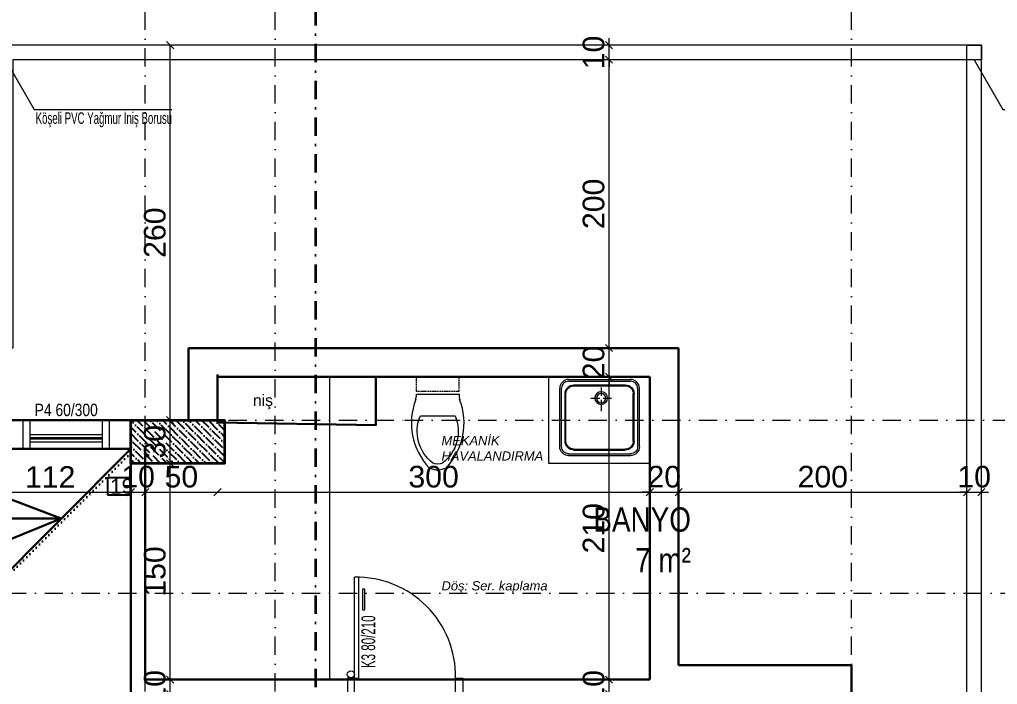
# Model space of a CAD drawing. Header units: millimetres. Extents: x 708 to 46452, y -4963 to 3960.
# Drawn here: x 17880 to 18559, y 3035 to 3496 of the extents above; entities that cross this region are included whole.
import ezdxf

# ---------------------------------------------------------------- set-up
doc = ezdxf.new("R2010")
doc.units = ezdxf.units.MM
for name, pattern in [('ACAD_ISO07W100', [3, 0, -3]), ('DASHDOT', [25.4, 12.7, -6.35, 0, -6.35]), ('DUZ', [0]), ('HIDDEN2', [4.7625, 3.175, -1.5875])]:
    doc.linetypes.add(name, pattern=pattern)
for name, color, linetype, lineweight in [('00_DUVAR', 22, 'Continuous', 30), ('00_IC_OLCU', 139, 'Continuous', 20), ('00_KAPI', 53, 'Continuous', 13), ('00_KOLON', 2, 'Continuous', 35), ('00_PENCERE', 103, 'Continuous', 13), ('00_TEFRİŞ', 251, 'Continuous', 9), ('01- TEFRİŞ', 252, 'Continuous', 9), ('20', 1, 'Continuous', 0), ('aks ve noktalılar', 129, 'DASHDOT', 13), ('kesit çizgisi', 4, 'DASHDOT', 35), ('merdiven', 255, 'Continuous', 30), ('TEFRİŞ', 8, 'Continuous', 9), ('yYAZI', 221, 'Continuous', 30), ('ölçü yatay', 150, 'DUZ', 18)]:
    doc.layers.add(name, color=color, linetype=linetype, lineweight=lineweight)
for name, color, linetype in [('00_YAZI', 214, 'Continuous'), ('DUVARTARAMA', 7, 'Continuous'), ('PENCERE', 3, 'Continuous')]:
    doc.layers.add(name, color=color, linetype=linetype)
doc.styles.add('ARIAL2', font='arial.ttf', dxfattribs={"width": 0.8})
doc.styles.add('ARİAL NARROW', font='ARIALN.TTF', dxfattribs={"width": 0.8})
doc.styles.add('mimari altlik$0$194_PTB_WET_B1$0$Standard', font='arial.ttf')
doc.styles.add('S1', font='arial.ttf', dxfattribs={"width": 0.65, "height": 11})
doc.styles.get("Standard").update_dxf_attribs({"font": 'arial.ttf'})
doc.dimstyles.new('ALP_OLCU', dxfattribs={"dimscale": 0, "dimtxt": 15, "dimasz": 5, "dimexe": 0.18, "dimexo": 0.06, "dimgap": 3, "dimtad": 1, "dimdec": 0, "dimrnd": 0.1, "dimzin": 9, "dimdsep": 46, "dimtxsty": 'Standard', "dimblk": 'OBLIQUE', "dimcen": 0, "dimse1": 1, "dimse2": 1, "dimclrd": 256, "dimclre": 256, "dimclrt": 53, "dimadec": 0, "dimazin": 0, "dimtfac": 1, "dimtdec": 0, "dimtix": 1, "dimtmove": 1, "dimatfit": 3, "dimldrblk": 'ARCHTICK', "dimfxl": 0.18, "dimtolj": 1, "dimlwd": -1, "dimarcsym": 0})

# ---------------------------------------------------------------- blocks, each defined once
blk = doc.blocks.new('djfgnldfgs')
at = {"layer": '00_KAPI'}
for p, q in [((-11330.84, 6371.56, 0), (-11330.84, 6441.56, 0)), ((-11327.84, 6371.56, 0), (-11327.84, 6441.51, 0)), ((-11325.44, 6433.31, 0), (-11325.44, 6418.95, 0)), ((-11323.66, 6433.31, 0), (-11325.44, 6433.31, 0)), ((-11323.66, 6418.95, 0), (-11323.66, 6433.31, 0)), ((-11325.44, 6418.95, 0), (-11323.66, 6418.95, 0)), ((-11335.84, 6371.56, 0), (-11335.84, 6357.56, 0)), ((-11330.84, 6371.56, 0), (-11335.84, 6371.56, 0)), ((-11330.84, 6357.56, 0), (-11330.84, 6371.56, 0)), ((-11330.84, 6371.56, 0), (-11327.84, 6371.56, 0)), ((-11260.84, 6357.56, 0), (-11260.84, 6371.56, 0)), ((-11260.84, 6371.56, 0), (-11255.84, 6371.56, 0)), ((-11255.84, 6371.56, 0), (-11255.84, 6357.56, 0)), ((-11335.84, 6357.56, 0), (-11330.84, 6357.56, 0)), ((-11330.84, 6360.56), (-11260.84, 6360.56)), ((-11255.84, 6357.56, 0), (-11260.84, 6357.56, 0))]:
    blk.add_line(p, q, dxfattribs=at)
blk.add_circle((-11333.42, 6374.26), 2.48, dxfattribs=at)
blk.add_arc((-11329.42, 6372.98, 0), 68.6, 358.81875, 91.18125, dxfattribs=at)
at = {"layer": '00_KAPI', "width": 0.6}
blk.add_text('K3 80/210', height=9.562, rotation=90, dxfattribs=at).set_placement((-11316.55, 6378.56, 0))
blk = doc.blocks.new('WER')
at = {"layer": '00_PENCERE', "lineweight": 15}
for p, q in [((6940.02, -1957.96), (6960.02, -1957.96)), ((6940.02, -1957.96), (6940.02, -1962.96)), ((6960.02, -1962.96), (6960.02, -1957.96)), ((6940.02, -2012.96), (6940.02, -1962.96)), ((6940.02, -1962.96), (6960.02, -1962.96)), ((6950.02, -2012.96), (6950.02, -1962.96)), ((6952.02, -2012.96), (6952.02, -1962.96)), ((6953.02, -2012.96), (6953.02, -1962.96)), ((6955.02, -2012.96), (6955.02, -1962.96)), ((6960.02, -2012.96), (6940.02, -2012.96)), ((6940.02, -2012.96), (6940.02, -2017.96)), ((6960.02, -2017.96), (6960.02, -2012.96)), ((6940.02, -2017.96), (6960.02, -2017.96))]:
    blk.add_line(p, q, dxfattribs=at)
at = {"layer": '00_PENCERE', "insert": (6937.36, -2009.72), "char_height": 8.594, "width": 97.8459, "attachment_point": 7, "rotation": 90, "style": 'ARIAL2'}
blk.add_mtext('P4 60/300 ', dxfattribs=at)
blk = doc.blocks.new('TRHHT')
for points in [[(5310.02, -1796.23), (5325.88, -1796.23), (5325.88, -1784.38), (5310.02, -1784.38)], [(5397.49, -1796.23), (5413.35, -1796.23), (5413.35, -1784.38), (5397.49, -1784.38)], [(5427.49, -1796.23), (5443.35, -1796.23), (5443.35, -1784.38), (5427.49, -1784.38)], [(5457.49, -1796.23), (5473.35, -1796.23), (5473.35, -1784.38), (5457.49, -1784.38)], [(5487.49, -1796.23), (5503.35, -1796.23), (5503.35, -1784.38), (5487.49, -1784.38)], [(5517.49, -1796.23), (5533.35, -1796.23), (5533.35, -1784.38), (5517.49, -1784.38)], [(5547.49, -1796.23), (5563.35, -1796.23), (5563.35, -1784.38), (5547.49, -1784.38)], [(5577.49, -1796.23), (5593.35, -1796.23), (5593.35, -1784.38), (5577.49, -1784.38)], [(5607.49, -1796.23), (5623.35, -1796.23), (5623.35, -1784.38), (5607.49, -1784.38)], [(5635.49, -1796.23), (5651.35, -1796.23), (5651.35, -1784.38), (5635.49, -1784.38)], [(5729.24, -1814.72), (5745.1, -1814.72), (5745.1, -1802.88), (5729.24, -1802.88)], [(5297.76, -1895.35), (5313.62, -1895.35), (5313.62, -1883.51), (5297.76, -1883.51)], [(5297.76, -1925.35), (5313.62, -1925.35), (5313.62, -1913.51), (5297.76, -1913.51)], [(5297.76, -1955.35), (5313.62, -1955.35), (5313.62, -1943.51), (5297.76, -1943.51)], [(5297.76, -1985.35), (5313.62, -1985.35), (5313.62, -1973.51), (5297.76, -1973.51)], [(5297.76, -2015.35), (5313.62, -2015.35), (5313.62, -2003.51), (5297.76, -2003.51)], [(5297.76, -2045.35), (5313.62, -2045.35), (5313.62, -2033.51), (5297.76, -2033.51)], [(5297.76, -2075.35), (5313.62, -2075.35), (5313.62, -2063.51), (5297.76, -2063.51)], [(5297.76, -2105.35), (5313.62, -2105.35), (5313.62, -2093.51), (5297.76, -2093.51)]]:
    blk.add_lwpolyline(points, close=True)
at = {"layer": 'merdiven'}
for p, q in [((5697.17, -1831.28), (5345.49, -1831.28)), ((5345.49, -1831.28), (5345.49, -2107.96)), ((5295.49, -1897.96), (5395.49, -1897.96)), ((5295.49, -1927.96), (5395.49, -1927.96)), ((5295.49, -1957.96), (5395.49, -1957.96)), ((5295.49, -1987.96), (5395.49, -1987.96)), ((5295.49, -2017.96), (5395.49, -2017.96)), ((5295.49, -2047.96), (5395.49, -2047.96)), ((5295.49, -2077.96), (5395.49, -2077.96)), ((5295.49, -2107.96), (5395.49, -2107.96))]:
    blk.add_line(p, q, dxfattribs=at)
at = {"layer": 'merdiven', "linetype": 'ACAD_ISO07W100'}
for p, q in [((5295.49, -1895.96), (5395.49, -1895.96)), ((5295.49, -1925.96), (5395.49, -1925.96)), ((5295.49, -1955.96), (5395.49, -1955.96)), ((5295.49, -1985.96), (5395.49, -1985.96)), ((5295.49, -2015.96), (5395.49, -2015.96)), ((5295.49, -2045.96), (5395.49, -2045.96)), ((5295.49, -2075.96), (5395.49, -2075.96)), ((5295.49, -2105.96), (5395.49, -2105.96))]:
    blk.add_line(p, q, dxfattribs=at)
at = {"layer": 'merdiven'}
for points in [[(5395.49, -1882.96), (5295.49, -1782.96)], [(5395.49, -1882.96), (5395.49, -1782.96)], [(5425.49, -1882.96), (5425.49, -1782.96)], [(5455.49, -1882.96), (5455.49, -1782.96)], [(5485.49, -1882.96), (5485.49, -1782.96)], [(5515.49, -1882.96), (5515.49, -1782.96)], [(5545.49, -1882.96), (5545.49, -1782.96)], [(5575.49, -1882.96), (5575.49, -1782.96)], [(5605.49, -1882.96), (5605.49, -1782.96)], [(5633.49, -1882.96), (5633.49, -1782.96)], [(5645.49, -1882.96), (5745.49, -1782.96)], [(5697.17, -1831.28), (5633.49, -1807.12)], [(5697.17, -1831.28), (5633.49, -1857.12)]]:
    blk.add_lwpolyline(points, dxfattribs=at)
at = {"layer": 'merdiven', "linetype": 'ACAD_ISO07W100'}
for points in [[(5396.9, -1881.54), (5296.9, -1781.54)], [(5397.49, -1882.96), (5397.49, -1782.96)], [(5427.49, -1882.96), (5427.49, -1782.96)], [(5457.49, -1882.96), (5457.49, -1782.96)], [(5487.49, -1882.96), (5487.49, -1782.96)], [(5517.49, -1882.96), (5517.49, -1782.96)], [(5547.49, -1882.96), (5547.49, -1782.96)], [(5577.49, -1882.96), (5577.49, -1782.96)], [(5607.49, -1882.96), (5607.49, -1782.96)], [(5635.49, -1882.96), (5635.49, -1782.96)], [(5646.9, -1884.37), (5746.9, -1784.37)]]:
    blk.add_lwpolyline(points, dxfattribs=at)
at = {"layer": 'merdiven'}
blk.add_circle((5345.49, -2107.96), 12.59, dxfattribs=at)
at = {"layer": 'merdiven', "color": 7, "lineweight": 35, "attachment_point": 7, "style": 'mimari altlik$0$194_PTB_WET_B1$0$Standard'}
for s, insert, char_height in [('9', (5315.62, -1795.53), 10.25), ('10', (5398.87, -1795.53), 10.253), ('\\pt184.55744;11', (5430.48, -1795.53), 10.2532), ('\\pt184.55744;12', (5458.81, -1795.53), 10.2532), ('13', (5488.91, -1795.53), 10.253), ('14', (5518.21, -1795.53), 10.253), ('15', (5548.61, -1795.53), 10.253), ('16', (5578.85, -1795.53), 10.253), ('17', (5608.55, -1795.53), 10.253), ('18', (5636.94, -1795.53), 10.253), ('\\pt184.55744;19', (5731.09, -1814.03), 10.2532), ('8', (5303.36, -1894.65), 10.25), ('7', (5303.36, -1924.65), 10.25), ('6', (5303.36, -1954.65), 10.25), ('5', (5303.36, -1984.65), 10.25), ('4', (5303.36, -2014.65), 10.25), ('3', (5303.36, -2044.65), 10.25), ('2', (5303.36, -2074.65), 10.25), ('1', (5303.36, -2104.65), 10.25)]:
    blk.add_mtext_dynamic_manual_height_columns(s, width=190.3601, gutter_width=51.27, heights=[0], dxfattribs=dict(at, insert=insert, char_height=char_height))
blk = doc.blocks.new('_Oblique')
at = {"color": 0, "linetype": 'ByBlock', "lineweight": -2}
blk.add_line((-0.5, -0.5), (0.5, 0.5), dxfattribs=at)
blk = doc.blocks.new('*D976')
at = {"layer": '00_IC_OLCU', "transparency": 16777216}
blk.add_line((18547.36, 3687.26), (17232.36, 3687.26), dxfattribs=at)
at = {"layer": 'Defpoints', "color": 0, "transparency": 16777216}
for p in [(17232.36, 3687.26), (18547.36, 3478.46), (17232.36, 2728.27)]:
    blk.add_point(p, dxfattribs=at)
at = {"layer": '00_IC_OLCU', "transparency": 16777216, "xscale": 5, "yscale": 5, "zscale": 5, "rotation": 180}
blk.add_blockref('_Oblique', (17232.36, 3687.26), dxfattribs=at)
at = {"layer": '00_IC_OLCU', "transparency": 16777216, "xscale": 5, "yscale": 5, "zscale": 5}
blk.add_blockref('_Oblique', (18547.36, 3687.26), dxfattribs=at)
at = {"layer": '00_IC_OLCU', "color": 53, "transparency": 16777216, "insert": (17889.86, 3697.93), "char_height": 15, "attachment_point": 5}
blk.add_mtext('\\A1;1315', dxfattribs=at)
blk = doc.blocks.new('_ArchTick')
at = {"color": 0, "linetype": 'ByBlock', "const_width": 0.15}
blk.add_lwpolyline([(-0.5, -0.5), (0.5, 0.5)], dxfattribs=at)
blk = doc.blocks.new('*D977')
at = {"layer": '00_IC_OLCU', "transparency": 16777216}
blk.add_line((18547.36, 3665.55), (18457.36, 3665.55), dxfattribs=at)
at = {"layer": 'Defpoints', "color": 0, "transparency": 16777216}
for p in [(18457.36, 3687.26), (18457.36, 3665.55), (18547.36, 3478.46)]:
    blk.add_point(p, dxfattribs=at)
at = {"layer": '00_IC_OLCU', "transparency": 16777216, "xscale": 5, "yscale": 5, "zscale": 5, "rotation": 180}
blk.add_blockref('_Oblique', (18457.36, 3665.55), dxfattribs=at)
at = {"layer": '00_IC_OLCU', "transparency": 16777216, "xscale": 5, "yscale": 5, "zscale": 5}
blk.add_blockref('_Oblique', (18547.36, 3665.55), dxfattribs=at)
at = {"layer": '00_IC_OLCU', "color": 53, "transparency": 16777216, "insert": (18502.36, 3676.21), "char_height": 15, "attachment_point": 5}
blk.add_mtext('\\A1;90', dxfattribs=at)
blk = doc.blocks.new('*D984')
at = {"layer": '00_IC_OLCU', "transparency": 16777216}
blk.add_line((18547.36, 3642.96), (18457.36, 3642.96), dxfattribs=at)
at = {"layer": 'Defpoints', "color": 0, "transparency": 16777216}
for p in [(18457.36, 3642.96), (18547.36, 3470.27), (18457.36, 3040.27)]:
    blk.add_point(p, dxfattribs=at)
at = {"layer": '00_IC_OLCU', "transparency": 16777216, "xscale": 5, "yscale": 5, "zscale": 5, "rotation": 180}
blk.add_blockref('_Oblique', (18457.36, 3642.96), dxfattribs=at)
at = {"layer": '00_IC_OLCU', "transparency": 16777216, "xscale": 5, "yscale": 5, "zscale": 5}
blk.add_blockref('_Oblique', (18547.36, 3642.96), dxfattribs=at)
at = {"layer": '00_IC_OLCU', "color": 53, "transparency": 16777216, "insert": (18502.36, 3653.62), "char_height": 15, "attachment_point": 5}
blk.add_mtext('\\A1;90', dxfattribs=at)
blk = doc.blocks.new('*D985')
at = {"layer": '00_IC_OLCU', "transparency": 16777216}
blk.add_line((18457.36, 3642.96), (18337.36, 3642.96), dxfattribs=at)
at = {"layer": 'Defpoints', "color": 0, "transparency": 16777216}
for p in [(18337.36, 3642.96), (18337.36, 3268.46), (18457.36, 3040.27)]:
    blk.add_point(p, dxfattribs=at)
at = {"layer": '00_IC_OLCU', "transparency": 16777216, "xscale": 5, "yscale": 5, "zscale": 5, "rotation": 180}
blk.add_blockref('_Oblique', (18337.36, 3642.96), dxfattribs=at)
at = {"layer": '00_IC_OLCU', "transparency": 16777216, "xscale": 5, "yscale": 5, "zscale": 5}
blk.add_blockref('_Oblique', (18457.36, 3642.96), dxfattribs=at)
at = {"layer": '00_IC_OLCU', "color": 53, "transparency": 16777216, "insert": (18397.36, 3653.62), "char_height": 15, "attachment_point": 5}
blk.add_mtext('\\A1;120', dxfattribs=at)
blk = doc.blocks.new('*D986')
at = {"layer": '00_IC_OLCU', "transparency": 16777216}
blk.add_line((18337.36, 3642.96), (17997.36, 3642.96), dxfattribs=at)
at = {"layer": 'Defpoints', "color": 0, "transparency": 16777216}
for p in [(17997.36, 3642.96), (17997.36, 3268.46), (18337.36, 3268.46)]:
    blk.add_point(p, dxfattribs=at)
at = {"layer": '00_IC_OLCU', "transparency": 16777216, "xscale": 5, "yscale": 5, "zscale": 5, "rotation": 180}
blk.add_blockref('_Oblique', (17997.36, 3642.96), dxfattribs=at)
at = {"layer": '00_IC_OLCU', "transparency": 16777216, "xscale": 5, "yscale": 5, "zscale": 5}
blk.add_blockref('_Oblique', (18337.36, 3642.96), dxfattribs=at)
at = {"layer": '00_IC_OLCU', "color": 53, "transparency": 16777216, "insert": (18167.36, 3653.62), "char_height": 15, "attachment_point": 5}
blk.add_mtext('\\A1;340', dxfattribs=at)
blk = doc.blocks.new('*D987')
at = {"layer": '00_IC_OLCU', "transparency": 16777216}
blk.add_line((17997.36, 3642.96), (17865.36, 3642.96), dxfattribs=at)
at = {"layer": 'Defpoints', "color": 0, "transparency": 16777216}
for p in [(17865.36, 3642.96), (17865.36, 3478.46), (17997.36, 3268.46)]:
    blk.add_point(p, dxfattribs=at)
at = {"layer": '00_IC_OLCU', "transparency": 16777216, "xscale": 5, "yscale": 5, "zscale": 5, "rotation": 180}
blk.add_blockref('_Oblique', (17865.36, 3642.96), dxfattribs=at)
at = {"layer": '00_IC_OLCU', "transparency": 16777216, "xscale": 5, "yscale": 5, "zscale": 5}
blk.add_blockref('_Oblique', (17997.36, 3642.96), dxfattribs=at)
at = {"layer": '00_IC_OLCU', "color": 53, "transparency": 16777216, "insert": (17931.36, 3653.62), "char_height": 15, "attachment_point": 5}
blk.add_mtext('\\A1;132', dxfattribs=at)
blk = doc.blocks.new('*D992')
at = {"layer": '00_IC_OLCU', "transparency": 16777216}
blk.add_line((18547.36, 3619.84), (17942.36, 3619.84), dxfattribs=at)
at = {"layer": 'Defpoints', "color": 0, "transparency": 16777216}
for p in [(17942.36, 3619.84), (18547.36, 3478.46), (17942.36, 3218.46)]:
    blk.add_point(p, dxfattribs=at)
at = {"layer": '00_IC_OLCU', "transparency": 16777216, "xscale": 5, "yscale": 5, "zscale": 5, "rotation": 180}
blk.add_blockref('_Oblique', (17942.36, 3619.84), dxfattribs=at)
at = {"layer": '00_IC_OLCU', "transparency": 16777216, "xscale": 5, "yscale": 5, "zscale": 5}
blk.add_blockref('_Oblique', (18547.36, 3619.84), dxfattribs=at)
at = {"layer": '00_IC_OLCU', "color": 53, "transparency": 16777216, "insert": (18244.86, 3630.5), "char_height": 15, "attachment_point": 5}
blk.add_mtext('\\A1;605', dxfattribs=at)
blk = doc.blocks.new('*D993')
at = {"layer": '00_IC_OLCU', "transparency": 16777216}
blk.add_line((17942.36, 3619.84), (17875.36, 3619.84), dxfattribs=at)
at = {"layer": 'Defpoints', "color": 0, "transparency": 16777216}
for p in [(17875.36, 3619.84), (17875.36, 3218.46), (17942.36, 3218.46)]:
    blk.add_point(p, dxfattribs=at)
at = {"layer": '00_IC_OLCU', "transparency": 16777216, "xscale": 5, "yscale": 5, "zscale": 5, "rotation": 180}
blk.add_blockref('_Oblique', (17875.36, 3619.84), dxfattribs=at)
at = {"layer": '00_IC_OLCU', "transparency": 16777216, "xscale": 5, "yscale": 5, "zscale": 5}
blk.add_blockref('_Oblique', (17942.36, 3619.84), dxfattribs=at)
at = {"layer": '00_IC_OLCU', "color": 53, "transparency": 16777216, "insert": (17908.86, 3630.5), "char_height": 15, "attachment_point": 5}
blk.add_mtext('\\A1;67', dxfattribs=at)
blk = doc.blocks.new('*D995')
at = {"layer": '00_IC_OLCU', "transparency": 16777216}
blk.add_line((18811.6, 1953.46), (18811.6, 3478.46), dxfattribs=at)
at = {"layer": 'Defpoints', "color": 0, "transparency": 16777216}
for p in [(18167.36, 3478.46), (18811.6, 3478.46), (18167.36, 1953.46)]:
    blk.add_point(p, dxfattribs=at)
at = {"layer": '00_IC_OLCU', "transparency": 16777216, "xscale": 5, "yscale": 5, "zscale": 5}
for p, rotation in [((18811.6, 3478.46), 90), ((18811.6, 1953.46), 270)]:
    blk.add_blockref('_Oblique', p, dxfattribs=dict(at, rotation=rotation))
at = {"layer": '00_IC_OLCU', "color": 53, "transparency": 16777216, "insert": (18800.94, 2715.96), "char_height": 15, "attachment_point": 5, "rotation": 90}
blk.add_mtext('\\A1;1525', dxfattribs=at)
blk = doc.blocks.new('*D1001')
at = {"layer": '00_IC_OLCU', "transparency": 16777216}
blk.add_line((18786, 3218.46), (18786, 3478.46), dxfattribs=at)
at = {"layer": 'Defpoints', "color": 0, "transparency": 16777216}
for p in [(18547.36, 3478.46), (18786, 3478.46), (18811.6, 3218.46)]:
    blk.add_point(p, dxfattribs=at)
at = {"layer": '00_IC_OLCU', "transparency": 16777216, "xscale": 5, "yscale": 5, "zscale": 5}
for p, rotation in [((18786, 3478.46), 90), ((18786, 3218.46), 270)]:
    blk.add_blockref('_Oblique', p, dxfattribs=dict(at, rotation=rotation))
at = {"layer": '00_IC_OLCU', "color": 53, "transparency": 16777216, "insert": (18775.34, 3348.46), "char_height": 15, "attachment_point": 5, "rotation": 90}
blk.add_mtext('\\A1;260', dxfattribs=at)
blk = doc.blocks.new('*D1006')
at = {"layer": '00_IC_OLCU', "transparency": 16777216}
blk.add_line((18751.09, 2748.46), (18751.09, 3048.46), dxfattribs=at)
at = {"layer": 'Defpoints', "color": 0, "transparency": 16777216}
for p in [(18457.36, 3048.46), (18751.09, 3048.46), (18457.36, 2748.46)]:
    blk.add_point(p, dxfattribs=at)
at = {"layer": '00_IC_OLCU', "transparency": 16777216, "xscale": 5, "yscale": 5, "zscale": 5}
for p, rotation in [((18751.09, 3048.46), 90), ((18751.09, 2748.46), 270)]:
    blk.add_blockref('_Oblique', p, dxfattribs=dict(at, rotation=rotation))
at = {"layer": '00_IC_OLCU', "color": 53, "transparency": 16777216, "insert": (18740.43, 2898.46), "char_height": 15, "attachment_point": 5, "rotation": 90}
blk.add_mtext('\\A1;300', dxfattribs=at)
blk = doc.blocks.new('*D1007')
at = {"layer": '00_IC_OLCU', "transparency": 16777216}
blk.add_line((18751.09, 3048.46), (18751.09, 3268.46), dxfattribs=at)
at = {"layer": 'Defpoints', "color": 0, "transparency": 16777216}
for p in [(18337.36, 3268.46), (18751.09, 3268.46), (18457.36, 3048.46)]:
    blk.add_point(p, dxfattribs=at)
at = {"layer": '00_IC_OLCU', "transparency": 16777216, "xscale": 5, "yscale": 5, "zscale": 5}
for p, rotation in [((18751.09, 3268.46), 90), ((18751.09, 3048.46), 270)]:
    blk.add_blockref('_Oblique', p, dxfattribs=dict(at, rotation=rotation))
at = {"layer": '00_IC_OLCU', "color": 53, "transparency": 16777216, "insert": (18740.44, 3158.46), "char_height": 15, "attachment_point": 5, "rotation": 90}
blk.add_mtext('\\A1;220', dxfattribs=at)
blk = doc.blocks.new('*D1008')
at = {"layer": '00_IC_OLCU', "transparency": 16777216}
blk.add_line((18751.09, 3268.46), (18751.09, 3478.46), dxfattribs=at)
at = {"layer": 'Defpoints', "color": 0, "transparency": 16777216}
for p in [(18547.36, 3478.46), (18751.09, 3478.46), (18337.36, 3268.46)]:
    blk.add_point(p, dxfattribs=at)
at = {"layer": '00_IC_OLCU', "transparency": 16777216, "xscale": 5, "yscale": 5, "zscale": 5}
for p, rotation in [((18751.09, 3478.46), 90), ((18751.09, 3268.46), 270)]:
    blk.add_blockref('_Oblique', p, dxfattribs=dict(at, rotation=rotation))
at = {"layer": '00_IC_OLCU', "color": 53, "transparency": 16777216, "insert": (18740.44, 3373.46), "char_height": 15, "attachment_point": 5, "rotation": 90}
blk.add_mtext('\\A1;210', dxfattribs=at)
blk = doc.blocks.new('*D1013')
at = {"layer": '00_IC_OLCU', "transparency": 16777216}
blk.add_line((18713.85, 3018.46), (18713.85, 3473.46), dxfattribs=at)
at = {"layer": 'Defpoints', "color": 0, "transparency": 16777216}
for p in [(18542.36, 3473.46), (18713.85, 3473.46), (18457.36, 3018.46)]:
    blk.add_point(p, dxfattribs=at)
at = {"layer": '00_IC_OLCU', "transparency": 16777216, "xscale": 5, "yscale": 5, "zscale": 5}
for p, rotation in [((18713.85, 3473.46), 90), ((18713.85, 3018.46), 270)]:
    blk.add_blockref('_Oblique', p, dxfattribs=dict(at, rotation=rotation))
at = {"layer": '00_IC_OLCU', "color": 53, "transparency": 16777216, "insert": (18703.22, 3245.96), "char_height": 15, "attachment_point": 5, "rotation": 90}
blk.add_mtext('\\A1;455', dxfattribs=at)
blk = doc.blocks.new('*D1057')
at = {"layer": '00_IC_OLCU', "transparency": 16777216}
for p, q in [((18289.04, 3038.46), (18289.04, 3043.46)), ((18289.04, 3028.46), (18289.04, 3038.46)), ((18289.04, 3028.46), (18289.04, 3023.46))]:
    blk.add_line(p, q, dxfattribs=at)
at = {"layer": 'Defpoints', "color": 0, "transparency": 16777216}
for p in [(18289.04, 3038.46), (18317.36, 3038.46), (18437.36, 3028.46)]:
    blk.add_point(p, dxfattribs=at)
at = {"layer": '00_IC_OLCU', "transparency": 16777216, "xscale": 5, "yscale": 5, "zscale": 5}
for p, rotation in [((18289.04, 3038.46), 270), ((18289.04, 3028.46), 90)]:
    blk.add_blockref('_Oblique', p, dxfattribs=dict(at, rotation=rotation))
at = {"layer": '00_IC_OLCU', "color": 53, "transparency": 16777216, "insert": (18278.38, 3033.46), "char_height": 15, "attachment_point": 5, "rotation": 90}
blk.add_mtext('\\A1;10', dxfattribs=at)
blk = doc.blocks.new('*D1058')
at = {"layer": '00_IC_OLCU', "transparency": 16777216}
blk.add_line((18289.04, 3038.46), (18289.04, 3248.46), dxfattribs=at)
at = {"layer": 'Defpoints', "color": 0, "transparency": 16777216}
for p in [(18289.04, 3248.46), (18317.36, 3248.46), (18317.36, 3038.46)]:
    blk.add_point(p, dxfattribs=at)
at = {"layer": '00_IC_OLCU', "transparency": 16777216, "xscale": 5, "yscale": 5, "zscale": 5}
for p, rotation in [((18289.04, 3248.46), 90), ((18289.04, 3038.46), 270)]:
    blk.add_blockref('_Oblique', p, dxfattribs=dict(at, rotation=rotation))
at = {"layer": '00_IC_OLCU', "color": 53, "transparency": 16777216, "insert": (18278.38, 3143.46), "char_height": 15, "attachment_point": 5, "rotation": 90}
blk.add_mtext('\\A1;210', dxfattribs=at)
blk = doc.blocks.new('*D1059')
at = {"layer": '00_IC_OLCU', "transparency": 16777216}
for p, q in [((18289.04, 3268.46), (18289.04, 3273.46)), ((18289.04, 3248.46), (18289.04, 3268.46)), ((18289.04, 3248.46), (18289.04, 3243.46))]:
    blk.add_line(p, q, dxfattribs=at)
at = {"layer": 'Defpoints', "color": 0, "transparency": 16777216}
for p in [(18289.04, 3268.46), (18337.36, 3268.46), (18317.36, 3248.46)]:
    blk.add_point(p, dxfattribs=at)
at = {"layer": '00_IC_OLCU', "transparency": 16777216, "xscale": 5, "yscale": 5, "zscale": 5}
for p, rotation in [((18289.04, 3268.46), 270), ((18289.04, 3248.46), 90)]:
    blk.add_blockref('_Oblique', p, dxfattribs=dict(at, rotation=rotation))
at = {"layer": '00_IC_OLCU', "color": 53, "transparency": 16777216, "insert": (18278.38, 3258.46), "char_height": 15, "attachment_point": 5, "rotation": 90}
blk.add_mtext('\\A1;20', dxfattribs=at)
blk = doc.blocks.new('*D1060')
at = {"layer": '00_IC_OLCU', "transparency": 16777216}
blk.add_line((18289.04, 3268.46), (18289.04, 3468.46), dxfattribs=at)
at = {"layer": 'Defpoints', "color": 0, "transparency": 16777216}
for p in [(18289.04, 3468.46), (18537.36, 3468.46), (18337.36, 3268.46)]:
    blk.add_point(p, dxfattribs=at)
at = {"layer": '00_IC_OLCU', "transparency": 16777216, "xscale": 5, "yscale": 5, "zscale": 5}
for p, rotation in [((18289.04, 3468.46), 90), ((18289.04, 3268.46), 270)]:
    blk.add_blockref('_Oblique', p, dxfattribs=dict(at, rotation=rotation))
at = {"layer": '00_IC_OLCU', "color": 53, "transparency": 16777216, "insert": (18278.38, 3368.46), "char_height": 15, "attachment_point": 5, "rotation": 90}
blk.add_mtext('\\A1;200', dxfattribs=at)
blk = doc.blocks.new('*D1061')
at = {"layer": '00_IC_OLCU', "transparency": 16777216}
for p, q in [((18289.04, 3478.46), (18289.04, 3483.46)), ((18289.04, 3468.46), (18289.04, 3478.46)), ((18289.04, 3468.46), (18289.04, 3463.46))]:
    blk.add_line(p, q, dxfattribs=at)
at = {"layer": 'Defpoints', "color": 0, "transparency": 16777216}
for p in [(18289.04, 3478.46), (18537.36, 3478.46), (18537.36, 3468.46)]:
    blk.add_point(p, dxfattribs=at)
at = {"layer": '00_IC_OLCU', "transparency": 16777216, "xscale": 5, "yscale": 5, "zscale": 5}
for p, rotation in [((18289.04, 3478.46), 270), ((18289.04, 3468.46), 90)]:
    blk.add_blockref('_Oblique', p, dxfattribs=dict(at, rotation=rotation))
at = {"layer": '00_IC_OLCU', "color": 53, "transparency": 16777216, "insert": (18278.38, 3473.46), "char_height": 15, "attachment_point": 5, "rotation": 90}
blk.add_mtext('\\A1;10', dxfattribs=at)
blk = doc.blocks.new('*D1069')
at = {"layer": '00_IC_OLCU', "transparency": 16777216}
for p, q in [((17984.63, 3038.46), (17984.63, 3043.46)), ((17984.63, 3028.46), (17984.63, 3038.46)), ((17984.63, 3028.46), (17984.63, 3023.46))]:
    blk.add_line(p, q, dxfattribs=at)
at = {"layer": 'Defpoints', "color": 0, "transparency": 16777216}
for p in [(17967.36, 3038.46), (17984.63, 3038.46), (17967.36, 3028.46)]:
    blk.add_point(p, dxfattribs=at)
at = {"layer": '00_IC_OLCU', "transparency": 16777216, "xscale": 5, "yscale": 5, "zscale": 5}
for p, rotation in [((17984.63, 3038.46), 270), ((17984.63, 3028.46), 90)]:
    blk.add_blockref('_Oblique', p, dxfattribs=dict(at, rotation=rotation))
at = {"layer": '00_IC_OLCU', "color": 53, "transparency": 16777216, "insert": (17973.97, 3033.46), "char_height": 15, "attachment_point": 5, "rotation": 90}
blk.add_mtext('\\A1;10', dxfattribs=at)
blk = doc.blocks.new('*D1070')
at = {"layer": '00_IC_OLCU', "transparency": 16777216}
blk.add_line((17984.63, 3038.46), (17984.63, 3188.46), dxfattribs=at)
at = {"layer": 'Defpoints', "color": 0, "transparency": 16777216}
for p in [(17984.63, 3188.46), (18017.36, 3188.46), (17967.36, 3038.46)]:
    blk.add_point(p, dxfattribs=at)
at = {"layer": '00_IC_OLCU', "transparency": 16777216, "xscale": 5, "yscale": 5, "zscale": 5}
for p, rotation in [((17984.63, 3188.46), 90), ((17984.63, 3038.46), 270)]:
    blk.add_blockref('_Oblique', p, dxfattribs=dict(at, rotation=rotation))
at = {"layer": '00_IC_OLCU', "color": 53, "transparency": 16777216, "insert": (17973.97, 3113.46), "char_height": 15, "attachment_point": 5, "rotation": 90}
blk.add_mtext('\\A1;150', dxfattribs=at)
blk = doc.blocks.new('*D1071')
at = {"layer": '00_IC_OLCU', "transparency": 16777216}
blk.add_line((17984.63, 3188.46), (17984.63, 3218.46), dxfattribs=at)
at = {"layer": 'Defpoints', "color": 0, "transparency": 16777216}
for p in [(17984.63, 3218.46), (17997.36, 3218.46), (18017.36, 3188.46)]:
    blk.add_point(p, dxfattribs=at)
at = {"layer": '00_IC_OLCU', "transparency": 16777216, "xscale": 5, "yscale": 5, "zscale": 5}
for p, rotation in [((17984.63, 3218.46), 90), ((17984.63, 3188.46), 270)]:
    blk.add_blockref('_Oblique', p, dxfattribs=dict(at, rotation=rotation))
at = {"layer": '00_IC_OLCU', "color": 53, "transparency": 16777216, "insert": (17973.97, 3203.46), "char_height": 15, "attachment_point": 5, "rotation": 90}
blk.add_mtext('\\A1;30', dxfattribs=at)
blk = doc.blocks.new('*D1072')
at = {"layer": '00_IC_OLCU', "transparency": 16777216}
blk.add_line((17984.63, 3218.46), (17984.63, 3478.46), dxfattribs=at)
at = {"layer": 'Defpoints', "color": 0, "transparency": 16777216}
for p in [(17984.63, 3478.46), (17984.63, 3478.46), (17997.36, 3218.46)]:
    blk.add_point(p, dxfattribs=at)
at = {"layer": '00_IC_OLCU', "transparency": 16777216, "xscale": 5, "yscale": 5, "zscale": 5}
for p, rotation in [((17984.63, 3478.46), 90), ((17984.63, 3218.46), 270)]:
    blk.add_blockref('_Oblique', p, dxfattribs=dict(at, rotation=rotation))
at = {"layer": '00_IC_OLCU', "color": 53, "transparency": 16777216, "insert": (17973.97, 3348.46), "char_height": 15, "attachment_point": 5, "rotation": 90}
blk.add_mtext('\\A1;260', dxfattribs=at)
blk = doc.blocks.new('*D1140')
at = {"layer": '00_IC_OLCU', "transparency": 16777216}
blk.add_line((17845.36, 3168.47), (17957.36, 3168.47), dxfattribs=at)
at = {"layer": 'Defpoints', "color": 0, "transparency": 16777216}
for p in [(17845.36, 3174.3), (17957.36, 3168.47), (17957.36, 3168.47)]:
    blk.add_point(p, dxfattribs=at)
at = {"layer": '00_IC_OLCU', "transparency": 16777216, "xscale": 5, "yscale": 5, "zscale": 5, "rotation": 180}
blk.add_blockref('_Oblique', (17845.36, 3168.47), dxfattribs=at)
at = {"layer": '00_IC_OLCU', "transparency": 16777216, "xscale": 5, "yscale": 5, "zscale": 5}
blk.add_blockref('_Oblique', (17957.36, 3168.47), dxfattribs=at)
at = {"layer": '00_IC_OLCU', "color": 53, "transparency": 16777216, "insert": (17901.36, 3179), "char_height": 15, "attachment_point": 5}
blk.add_mtext('\\A1;112', dxfattribs=at)
blk = doc.blocks.new('*D1141')
at = {"layer": '00_IC_OLCU', "transparency": 16777216}
for p, q in [((17957.36, 3168.47), (17952.36, 3168.47)), ((17957.36, 3168.47), (17967.36, 3168.47)), ((17967.36, 3168.47), (17972.36, 3168.47))]:
    blk.add_line(p, q, dxfattribs=at)
at = {"layer": 'Defpoints', "color": 0, "transparency": 16777216}
for p in [(17967.36, 3188.46), (17957.36, 3168.47), (17967.36, 3168.47)]:
    blk.add_point(p, dxfattribs=at)
at = {"layer": '00_IC_OLCU', "transparency": 16777216, "xscale": 5, "yscale": 5, "zscale": 5}
blk.add_blockref('_Oblique', (17957.36, 3168.47), dxfattribs=at)
at = {"layer": '00_IC_OLCU', "transparency": 16777216, "xscale": 5, "yscale": 5, "zscale": 5, "rotation": 180}
blk.add_blockref('_Oblique', (17967.36, 3168.47), dxfattribs=at)
at = {"layer": '00_IC_OLCU', "color": 53, "transparency": 16777216, "insert": (17962.36, 3179.13), "char_height": 15, "attachment_point": 5}
blk.add_mtext('\\A1;10', dxfattribs=at)
blk = doc.blocks.new('*D1142')
at = {"layer": '00_IC_OLCU', "transparency": 16777216}
blk.add_line((17967.36, 3168.47), (18017.36, 3168.47), dxfattribs=at)
at = {"layer": 'Defpoints', "color": 0, "transparency": 16777216}
for p in [(17967.36, 3188.46), (18017.36, 3188.46), (18017.36, 3168.47)]:
    blk.add_point(p, dxfattribs=at)
at = {"layer": '00_IC_OLCU', "transparency": 16777216, "xscale": 5, "yscale": 5, "zscale": 5, "rotation": 180}
blk.add_blockref('_Oblique', (17967.36, 3168.47), dxfattribs=at)
at = {"layer": '00_IC_OLCU', "transparency": 16777216, "xscale": 5, "yscale": 5, "zscale": 5}
blk.add_blockref('_Oblique', (18017.36, 3168.47), dxfattribs=at)
at = {"layer": '00_IC_OLCU', "color": 53, "transparency": 16777216, "insert": (17992.36, 3179.13), "char_height": 15, "attachment_point": 5}
blk.add_mtext('\\A1;50', dxfattribs=at)
blk = doc.blocks.new('*D1143')
at = {"layer": '00_IC_OLCU', "transparency": 16777216}
blk.add_line((18017.36, 3168.47), (18317.36, 3168.47), dxfattribs=at)
at = {"layer": 'Defpoints', "color": 0, "transparency": 16777216}
for p in [(18017.36, 3188.46), (18317.36, 3188.46), (18317.36, 3168.47)]:
    blk.add_point(p, dxfattribs=at)
at = {"layer": '00_IC_OLCU', "transparency": 16777216, "xscale": 5, "yscale": 5, "zscale": 5, "rotation": 180}
blk.add_blockref('_Oblique', (18017.36, 3168.47), dxfattribs=at)
at = {"layer": '00_IC_OLCU', "transparency": 16777216, "xscale": 5, "yscale": 5, "zscale": 5}
blk.add_blockref('_Oblique', (18317.36, 3168.47), dxfattribs=at)
at = {"layer": '00_IC_OLCU', "color": 53, "transparency": 16777216, "insert": (18167.36, 3179.13), "char_height": 15, "attachment_point": 5}
blk.add_mtext('\\A1;300', dxfattribs=at)
blk = doc.blocks.new('*D1144')
at = {"layer": '00_IC_OLCU', "transparency": 16777216}
for p, q in [((18317.36, 3168.47), (18312.36, 3168.47)), ((18317.36, 3168.47), (18337.36, 3168.47)), ((18337.36, 3168.47), (18342.36, 3168.47))]:
    blk.add_line(p, q, dxfattribs=at)
at = {"layer": 'Defpoints', "color": 0, "transparency": 16777216}
for p in [(18317.36, 3188.46), (18337.36, 3168.47), (18337.36, 3168.47)]:
    blk.add_point(p, dxfattribs=at)
at = {"layer": '00_IC_OLCU', "transparency": 16777216, "xscale": 5, "yscale": 5, "zscale": 5}
blk.add_blockref('_Oblique', (18317.36, 3168.47), dxfattribs=at)
at = {"layer": '00_IC_OLCU', "transparency": 16777216, "xscale": 5, "yscale": 5, "zscale": 5, "rotation": 180}
blk.add_blockref('_Oblique', (18337.36, 3168.47), dxfattribs=at)
at = {"layer": '00_IC_OLCU', "color": 53, "transparency": 16777216, "insert": (18327.36, 3179.13), "char_height": 15, "attachment_point": 5}
blk.add_mtext('\\A1;20', dxfattribs=at)
blk = doc.blocks.new('*D1145')
at = {"layer": '00_IC_OLCU', "transparency": 16777216}
blk.add_line((18337.36, 3168.47), (18537.36, 3168.47), dxfattribs=at)
at = {"layer": 'Defpoints', "color": 0, "transparency": 16777216}
for p in [(18337.36, 3168.47), (18537.36, 3168.47), (18537.36, 3168.47)]:
    blk.add_point(p, dxfattribs=at)
at = {"layer": '00_IC_OLCU', "transparency": 16777216, "xscale": 5, "yscale": 5, "zscale": 5, "rotation": 180}
blk.add_blockref('_Oblique', (18337.36, 3168.47), dxfattribs=at)
at = {"layer": '00_IC_OLCU', "transparency": 16777216, "xscale": 5, "yscale": 5, "zscale": 5}
blk.add_blockref('_Oblique', (18537.36, 3168.47), dxfattribs=at)
at = {"layer": '00_IC_OLCU', "color": 53, "transparency": 16777216, "insert": (18437.36, 3179.13), "char_height": 15, "attachment_point": 5}
blk.add_mtext('\\A1;200', dxfattribs=at)
blk = doc.blocks.new('*D1146')
at = {"layer": '00_IC_OLCU', "transparency": 16777216}
for p, q in [((18537.36, 3168.47), (18532.36, 3168.47)), ((18537.36, 3168.47), (18547.36, 3168.47)), ((18547.36, 3168.47), (18552.36, 3168.47))]:
    blk.add_line(p, q, dxfattribs=at)
at = {"layer": 'Defpoints', "color": 0, "transparency": 16777216}
for p in [(18537.36, 3168.47), (18547.36, 3168.47), (18547.36, 3168.47)]:
    blk.add_point(p, dxfattribs=at)
at = {"layer": '00_IC_OLCU', "transparency": 16777216, "xscale": 5, "yscale": 5, "zscale": 5}
blk.add_blockref('_Oblique', (18537.36, 3168.47), dxfattribs=at)
at = {"layer": '00_IC_OLCU', "transparency": 16777216, "xscale": 5, "yscale": 5, "zscale": 5, "rotation": 180}
blk.add_blockref('_Oblique', (18547.36, 3168.47), dxfattribs=at)
at = {"layer": '00_IC_OLCU', "color": 53, "transparency": 16777216, "insert": (18542.36, 3179.13), "char_height": 15, "attachment_point": 5}
blk.add_mtext('\\A1;10', dxfattribs=at)
blk = doc.blocks.new('sfgjfsjf')
at = {"layer": '00_TEFRİŞ', "linetype": 'Continuous'}
for p, q in [((3505.56, 4158.17), (3480.05, 4158.17)), ((3505.56, 4157.39), (3480.05, 4157.39)), ((3503.17, 4155.84), (3482.44, 4155.84)), ((3503.17, 4155.46), (3482.44, 4155.46)), ((3476.18, 4154.3), (3476.18, 4127.22)), ((3476.95, 4154.3), (3476.95, 4127.22)), ((3478.57, 4151.98), (3478.57, 4129.54)), ((3478.96, 4151.98), (3478.96, 4129.54)), ((3506.65, 4151.98), (3506.65, 4129.54)), ((3507.04, 4151.98), (3507.04, 4129.54)), ((3508.66, 4154.3), (3508.66, 4127.22)), ((3509.43, 4154.3), (3509.43, 4127.22)), ((3484.33, 4144.6), (3484.33, 4140.59)), ((3479.64, 4140.05), (3483.39, 4140.05)), ((3484.33, 4139.25), (3484.33, 4135.5)), ((3485.13, 4140.05), (3490.08, 4140.05)), ((3503.17, 4126.06), (3482.44, 4126.06)), ((3503.17, 4125.67), (3482.44, 4125.67)), ((3505.56, 4124.12), (3480.05, 4124.12)), ((3505.56, 4123.35), (3480.05, 4123.35))]:
    blk.add_line(p, q, dxfattribs=at)
at = {"layer": '00_TEFRİŞ', "linetype": 'Continuous', "extrusion": (-4.93187e-17, 2.06507e-18, -1)}
for centre, major_axis, start_param, end_param in [((3480.05, 4154.3), (2.74, 2.74), 3.926991, 5.497787), ((3480.05, 4154.3), (2.19, -2.19), 2.356194, 3.926991), ((3480.05, 4127.22), (2.74, 2.74), 2.356194, 3.926991), ((3480.05, 4127.22), (2.19, 2.19), 2.356194, 3.926991)]:
    blk.add_ellipse(centre, major_axis=major_axis, ratio=1, start_param=start_param, end_param=end_param, dxfattribs=at)
at = {"layer": '00_TEFRİŞ', "linetype": 'Continuous'}
for centre, major_axis, start_param, end_param in [((3482.44, 4151.98), (-2.74, -2.74), 3.926991, 5.497787), ((3482.44, 4151.98), (-2.46, -2.46), 3.926991, 5.497787), ((3503.17, 4151.98), (-2.74, 2.74), 3.926991, 5.497787), ((3503.17, 4151.98), (-2.46, 2.46), 3.926991, 5.497787), ((3505.56, 4154.3), (-2.74, 2.74), 3.926991, 5.497787), ((3505.56, 4154.3), (-2.19, -2.19), 2.356194, 3.926991), ((3484.33, 4140.05), (-1.97, -1.97), -1.570796, 4.712389), ((3484.33, 4140.05), (-1.42, -1.42), -1.570796, 4.712389), ((3482.44, 4129.54), (-2.74, -2.74), -0.785398, 0.785398), ((3482.44, 4129.54), (-2.46, -2.46), -0.785398, 0.785398), ((3503.17, 4129.54), (-2.74, 2.74), 2.356194, 3.926991), ((3503.17, 4129.54), (-2.46, 2.46), 2.356194, 3.926991), ((3505.56, 4127.22), (-2.74, 2.74), 2.356194, 3.926991), ((3505.56, 4127.22), (-2.19, 2.19), 2.356194, 3.926991)]:
    blk.add_ellipse(centre, major_axis=major_axis, ratio=1, start_param=start_param, end_param=end_param, dxfattribs=at)
blk = doc.blocks.new('KLOZET.....')
for p, q in [((-15, -17), (15, -17)), ((-15, -17), (-15, -19.2)), ((15, -17), (15, -19.2))]:
    blk.add_line(p, q)
at = {"linetype": 'HIDDEN2', "ltscale": 0.25}
blk.add_lwpolyline([(-15, -15), (15, -15), (15, -5), (-15, -5)], close=True, dxfattribs=at)
blk.add_lwpolyline([(-3.36, -64.83, -0.341632), (-12.05, -32), (12.05, -32, -0.341632), (3.36, -64.83, -0.199371)], format="xyb", close=True)
for centre, radius, start, end in [((-20, -19.2), 5, 342.13849, 0), ((20, -19.2), 5, 180, 197.86151), ((27.03, -37.01), 45.29, 158.94169, 223.18239), ((-27.03, -37.01), 45.29, 316.81761, 21.05831), ((0, -56.75), 12.75, 241.92751, 298.07249)]:
    blk.add_arc(centre, radius, start, end)
blk = doc.blocks.new('GEEG')
at = {"layer": '00_IC_OLCU'}
for base, p1, p2, picture, middle in [((17232.36, 3687.26), (18547.36, 3478.46), (17232.36, 2728.27), '*D976', (17889.86, 3697.93)), ((18457.36, 3665.55), (18547.36, 3478.46), (18457.36, 3687.26), '*D977', (18502.36, 3676.21)), ((17865.36, 3642.96), (17997.36, 3268.46), (17865.36, 3478.46), '*D987', (17931.36, 3653.62)), ((17997.36, 3642.96), (18337.36, 3268.46), (17997.36, 3268.46), '*D986', (18167.36, 3653.62)), ((18337.36, 3642.96), (18457.36, 3040.27), (18337.36, 3268.46), '*D985', (18397.36, 3653.62)), ((18457.36, 3642.96), (18547.36, 3470.27), (18457.36, 3040.27), '*D984', (18502.36, 3653.62)), ((17875.36, 3619.84), (17942.36, 3218.46), (17875.36, 3218.46), '*D993', (17908.86, 3630.5)), ((17942.36, 3619.84), (18547.36, 3478.46), (17942.36, 3218.46), '*D992', (18244.86, 3630.5)), ((17957.36, 3168.47), (17845.36, 3174.3), (17957.36, 3168.47), '*D1140', (17901.36, 3179)), ((17967.36, 3168.47), (17957.36, 3168.47), (17967.36, 3188.46), '*D1141', (17962.36, 3179.13)), ((18017.36, 3168.47), (17967.36, 3188.46), (18017.36, 3188.46), '*D1142', (17992.36, 3179.13)), ((18317.36, 3168.47), (18017.36, 3188.46), (18317.36, 3188.46), '*D1143', (18167.36, 3179.13)), ((18337.36, 3168.47), (18317.36, 3188.46), (18337.36, 3168.47), '*D1144', (18327.36, 3179.13)), ((18537.36, 3168.47), (18337.36, 3168.47), (18537.36, 3168.47), '*D1145', (18437.36, 3179.13)), ((18547.36, 3168.47), (18537.36, 3168.47), (18547.36, 3168.47), '*D1146', (18542.36, 3179.13))]:
    dim = blk.add_linear_dim(base=base, p1=p1, p2=p2, dimstyle='ALP_OLCU', override={"dimscale": 1}, dxfattribs=at)
    dim.commit()
    dim.dimension.update_dxf_attribs({"geometry": picture, "text_midpoint": middle})
for base, p1, p2, picture, middle in [((17984.63, 3478.46), (17997.36, 3218.46), (17984.63, 3478.46), '*D1072', (17973.97, 3348.46)), ((18811.6, 3478.46), (18167.36, 1953.46), (18167.36, 3478.46), '*D995', (18800.94, 2715.96)), ((18289.04, 3478.46), (18537.36, 3468.46), (18537.36, 3478.46), '*D1061', (18278.38, 3473.46)), ((18751.09, 3478.46), (18337.36, 3268.46), (18547.36, 3478.46), '*D1008', (18740.44, 3373.46)), ((18786, 3478.46), (18811.6, 3218.46), (18547.36, 3478.46), '*D1001', (18775.34, 3348.46)), ((18713.85, 3473.46), (18457.36, 3018.46), (18542.36, 3473.46), '*D1013', (18703.22, 3245.96)), ((18289.04, 3468.46), (18337.36, 3268.46), (18537.36, 3468.46), '*D1060', (18278.38, 3368.46)), ((18289.04, 3268.46), (18317.36, 3248.46), (18337.36, 3268.46), '*D1059', (18278.38, 3258.46)), ((18751.09, 3268.46), (18457.36, 3048.46), (18337.36, 3268.46), '*D1007', (18740.44, 3158.46)), ((18289.04, 3248.46), (18317.36, 3038.46), (18317.36, 3248.46), '*D1058', (18278.38, 3143.46)), ((17984.63, 3218.46), (18017.36, 3188.46), (17997.36, 3218.46), '*D1071', (17973.97, 3203.46)), ((17984.63, 3188.46), (17967.36, 3038.46), (18017.36, 3188.46), '*D1070', (17973.97, 3113.46)), ((18751.09, 3048.46), (18457.36, 2748.46), (18457.36, 3048.46), '*D1006', (18740.43, 2898.46)), ((17984.63, 3038.46), (17967.36, 3028.46), (17967.36, 3038.46), '*D1069', (17973.97, 3033.46)), ((18289.04, 3038.46), (18437.36, 3028.46), (18317.36, 3038.46), '*D1057', (18278.38, 3033.46))]:
    dim = blk.add_linear_dim(base=base, p1=p1, p2=p2, angle=90, dimstyle='ALP_OLCU', override={"dimscale": 1}, dxfattribs=at)
    dim.commit()
    dim.dimension.update_dxf_attribs({"geometry": picture, "text_midpoint": middle})

msp = doc.modelspace()

# ---------------------------------------------------------------- hatches: boundary and pattern name
at = {"layer": 'DUVARTARAMA'}
h = msp.add_hatch(dxfattribs=at)
h.set_pattern_fill('ANSI36', color=8, angle=90)
h.set_pattern_definition([(135, (21059.788, 2639.0678), (-6.173926, 1.683798), [7.9375, -1.5875, 0, -1.5875])])
h.paths.add_polyline_path([(17957.357, 3188.46), (17957.357, 3218.46), (18022.357, 3218.46), (18022.357, 3188.46)])

# ---------------------------------------------------------------- linework, layer by layer
at = {"layer": '00_DUVAR'}
for p, q in [((17997.357, 3218.46), (17997.357, 3268.46)), ((17997.357, 3268.46), (18337.357, 3268.46)), ((18337.357, 3268.46), (18337.357, 3048.46)), ((18017.357, 3248.46), (18017.357, 3218.46)), ((18317.357, 3248.46), (18017.357, 3248.46)), ((18317.357, 3038.46), (18317.357, 3248.46)), ((17487.357, 3218.46), (17967.357, 3218.46)), ((17967.357, 3218.46), (17997.357, 3218.46)), ((18022.357, 3198.46), (18022.357, 3198.46))]:
    msp.add_line(p, q, dxfattribs=at)
for points in [[(18127.357, 3248.46), (18127.357, 3215.015), (18017.357, 3216.737), (18017.357, 3250.182)], [(17507.357, 3198.46), (17957.357, 3198.46), (17957.357, 2753.46), (17937.357, 2753.46)], [(17967.357, 3038.46), (17967.357, 3198.46)], [(18337.357, 2748.46), (18457.357, 2748.46), (18457.357, 3048.46), (18337.357, 3048.46)], [(18317.357, 3038.46), (17967.357, 3038.46)]]:
    msp.add_lwpolyline(points, dxfattribs=at)
at = {"layer": '00_KOLON'}
msp.add_lwpolyline([(17957.357, 3188.46), (17957.357, 3218.46), (18022.357, 3218.46), (18022.357, 3188.46), (17957.357, 3188.46)], dxfattribs=at)
at = {"layer": '01- TEFRİŞ'}
for p, q in [((18247.357, 3188.46), (18247.357, 3248.46)), ((18317.357, 3188.46), (18247.357, 3188.46))]:
    msp.add_line(p, q, dxfattribs=at)
msp.add_lwpolyline([(18095.357, 3038.46), (18095.357, 3248.46)], dxfattribs=at)
at = {"layer": '20'}
for points in [[(17427.357, 2733.268), (17227.357, 2733.268), (17227.357, 1953.46), (18167.357, 1953.46), (18167.357, 2038.46), (18547.357, 2038.46), (18547.357, 3478.46), (17865.357, 3478.46), (17865.357, 3278.46), (17427.357, 3278.46)], [(17437.357, 2723.268), (17237.357, 2723.268), (17237.357, 1963.46), (18157.357, 1963.46), (18157.357, 2048.46), (18537.357, 2048.46), (18537.357, 3468.46), (17875.357, 3468.46), (17875.357, 3268.46), (17437.357, 3268.46)]]:
    msp.add_lwpolyline(points, close=True, dxfattribs=at)
at = {"layer": 'aks ve noktalılar'}
for points in [[(17967.357, 1678.658), (17967.357, 3727.462)], [(18057.357, 1678.658), (18057.357, 3727.462)], [(18457.357, 1678.658), (18457.357, 3727.462)], [(16954.039, 3218.46), (18147.357, 3218.46)], [(18147.357, 3218.46), (18834.413, 3218.46)], [(16954.039, 3098.46), (18834.413, 3098.46)]]:
    msp.add_lwpolyline(points, dxfattribs=at)
at = {"layer": 'kesit çizgisi', "lineweight": 35}
msp.add_line((18085.391, 3938.358), (18085.391, 1506.261), dxfattribs=at)
at = {"layer": 'TEFRİŞ', "linetype": 'Continuous'}
msp.add_lwpolyline([(18537.357, 3478.46), (18547.357, 3478.46), (18547.357, 3468.46), (18537.357, 3468.46)], close=True, dxfattribs=at)
at = {"layer": 'TEFRİŞ'}
for points in [[(17870.357, 3468.46), (17890.357, 3433.837), (17985.669, 3433.837)], [(18542.357, 3468.46), (18562.357, 3433.837), (18657.669, 3433.837)]]:
    msp.add_lwpolyline(points, dxfattribs=at)

# ---------------------------------------------------------------- block references
at = {"layer": '00_KAPI'}
msp.add_blockref('djfgnldfgs', (29443.385, -3332.102, 0), dxfattribs=at)
at = {"layer": '00_TEFRİŞ'}
msp.add_blockref('KLOZET.....', (18170.193, 3253.46), dxfattribs=at)
at = {"layer": '00_TEFRİŞ', "xscale": -1.587037627680751, "yscale": 1.587037627680751, "zscale": 1.587037627680751, "rotation": 90}
msp.add_blockref('sfgjfsjf', (24854.053, 8763.5), dxfattribs=at)
at = {"layer": 'PENCERE', "rotation": 270}
msp.add_blockref('WER', (19900.313, 10158.478), dxfattribs=at)
at = {"layer": 'PENCERE'}
msp.add_blockref('TRHHT', (12211.868, 4981.416), dxfattribs=at)
at = {"layer": 'ölçü yatay'}
msp.add_blockref('GEEG', (0, 0), dxfattribs=at)

# ---------------------------------------------------------------- texts
at = {"layer": '00_YAZI', "insert": (18039.031, 3236.107), "char_height": 7.7583, "attachment_point": 1}
msp.add_mtext_dynamic_manual_height_columns(' niş', width=707.76621, gutter_width=7.758, heights=[0], dxfattribs=at)
at = {"layer": '00_YAZI', "insert": (18345.876, 3112.935), "char_height": 16.875, "width": 303.06029, "attachment_point": 9, "style": 'ARİAL NARROW'}
msp.add_mtext('{\\W1;BANYO\\P7 m²}', dxfattribs=at)
at = {"layer": 'TEFRİŞ', "style": 'S1', "width": 0.6}
msp.add_text('Köşeli PVC Yağmur İniş Borusu  ', height=8, rotation=359.999998, dxfattribs=at).set_placement((17891.278, 3423.935))
at = {"layer": 'yYAZI', "char_height": 6.4, "width": 95.25986, "attachment_point": 1}
for s, insert in [('{\\fArial|b0|i1|c162|p34;MEKANİK HAVALANDIRMA}', (18172.857, 3207.467)), ('{\\fArial|b0|i1|c162|p34;Döş: Ser. kaplama}', (18172.857, 3106.746))]:
    msp.add_mtext(s, dxfattribs=dict(at, insert=insert))

doc.saveas('drawing.dxf')
